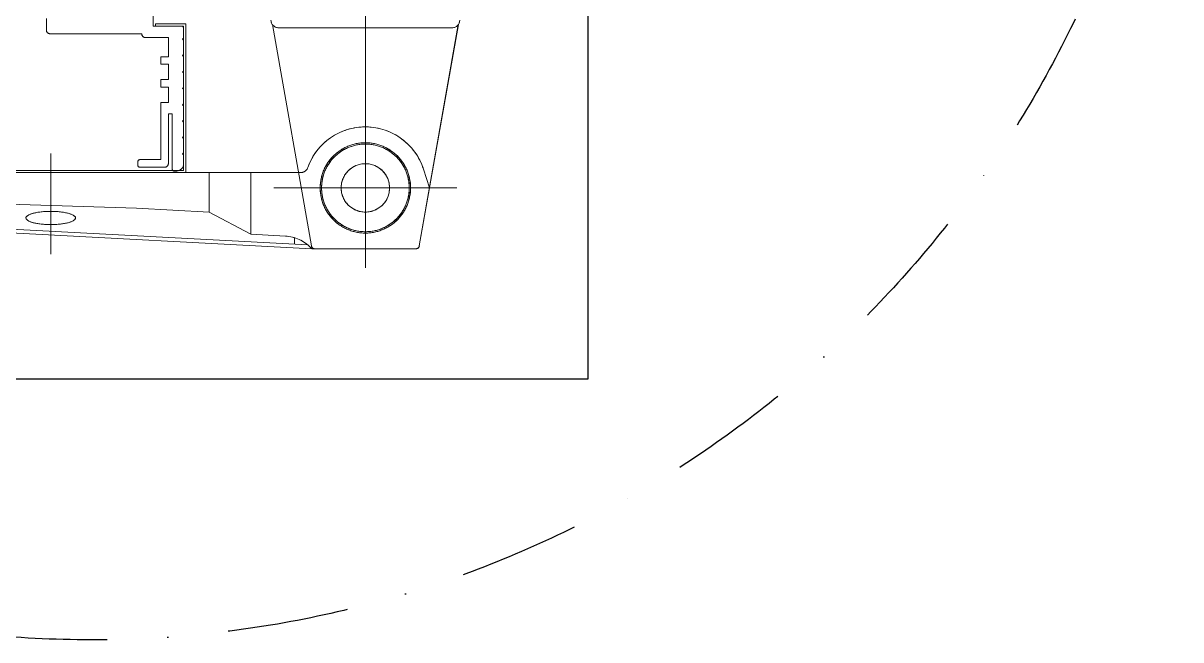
# Model space of a CAD drawing. Header units: millimetres. Extents: x 232323 to 272954, y -5343 to 8721.
# Drawn here: x 250734 to 251690, y -4591 to -4082 of the extents above; entities that cross this region are included whole.
import ezdxf
from ezdxf.xclip import XClip

# ---------------------------------------------------------------- set-up
doc = ezdxf.new("R2010")
doc.units = ezdxf.units.MM
doc.header["$MEASUREMENT"] = 0
doc.header["$XCLIPFRAME"] = 2
doc.linetypes.add('DASHDOTX2', pattern=[2, 1, -0.5, 0, -0.5])
doc.layers.get('0').update_dxf_attribs({"linetype": 'CONTINUOUS'})
for name, color, linetype, lineweight in [('A-MKXS-MAK2', 3, 'DASHDOTX2', 25), ('A-XXXX-FIN1', 255, 'CONTINUOUS', 18), ('A-XXXX-FIN2', 6, 'CONTINUOUS', 20)]:
    doc.layers.add(name, color=color, linetype=linetype, lineweight=lineweight)

# ---------------------------------------------------------------- blocks, each defined once
blk = doc.blocks.new('수동방열문_양개형')
at = {"layer": 'A-XXXX-FIN1'}
for p, q in [((-75.49, -117.6), (-75.49, -35.7)), ((-17.06, -51.03), (-17.06, -45.78)), ((-90.34, -111.48), (-101.08, -50.58)), ((-60.64, -111.48), (-49.9, -50.58)), ((-26.09, -50.4), (-26.09, -91.35)), ((-26.09, -50.4), (-26.09, -91.35)), ((-17.69, -50.4), (-26.09, -50.4)), ((-17.69, -50.4), (-17.69, -51.03)), ((12.34, -48.93), (12.34, -52.08)), ((-99.38, -51.45), (-51.6, -51.45)), ((-25.46, -51.03), (-25.46, -90.72)), ((-17.69, -51.03), (-25.46, -51.03)), ((-25.46, -54.34), (-25.46, -51.55)), ((-24.93, -51.03), (-17.06, -51.03)), ((-14.96, -54.18), (-21.26, -54.18)), ((-21.26, -54.18), (-21.26, -59.43)), ((11.29, -53.13), (-13.91, -53.13)), ((-25.14, -54.6), (-25.46, -54.34)), ((-25.46, -54.86), (-25.14, -54.6)), ((-25.46, -58.85), (-25.46, -54.86)), ((-25.14, -59.11), (-25.46, -58.85)), ((-25.46, -59.38), (-25.14, -59.11)), ((-25.46, -63.37), (-25.46, -59.38)), ((-21.26, -59.43), (-19.16, -59.43)), ((-19.16, -59.43), (-19.16, -61.53)), ((-25.14, -63.63), (-25.46, -63.37)), ((-25.46, -63.89), (-25.14, -63.63)), ((-19.16, -61.53), (-21.26, -61.53)), ((-21.26, -61.53), (-21.26, -65.73)), ((-25.46, -67.88), (-25.46, -63.89)), ((-21.26, -65.73), (-19.16, -65.73)), ((-19.16, -65.73), (-19.16, -67.83)), ((-25.14, -68.14), (-25.46, -67.88)), ((-25.46, -68.41), (-25.14, -68.14)), ((-25.46, -72.4), (-25.46, -68.41)), ((-19.16, -67.83), (-21.26, -67.83)), ((-21.26, -67.83), (-21.26, -72.03)), ((-25.14, -72.66), (-25.46, -72.4)), ((-25.46, -72.92), (-25.14, -72.66)), ((-25.46, -76.91), (-25.46, -72.92)), ((-21.26, -72.03), (-19.16, -72.03)), ((-19.16, -72.03), (-19.16, -87.78)), ((-21.26, -75.18), (-22.31, -75.18)), ((-22.31, -75.18), (-22.31, -90.4)), ((-21.26, -88.83), (-21.26, -75.18)), ((-25.14, -77.17), (-25.46, -76.91)), ((-25.46, -77.44), (-25.14, -77.17)), ((-25.46, -81.43), (-25.46, -77.44)), ((-25.14, -81.69), (-25.46, -81.43)), ((-25.46, -81.95), (-25.14, -81.69)), ((-25.46, -85.94), (-25.46, -81.95)), ((-25.14, -86.2), (-25.46, -85.94)), ((-25.46, -86.47), (-25.14, -86.2)), ((-25.46, -88.83), (-25.46, -86.47)), ((-19.16, -87.78), (-13.38, -87.78)), ((-12.86, -88.3), (-12.86, -89.35)), ((11.14, -86.1), (11.14, -113.8)), ((-91.47, -90.36), (-93.15, -95.55)), ((-57.67, -91.35), (-57.09, -91.35)), ((-57.09, -91.35), (166.01, -91.35)), ((-43.99, -91.35), (-43.99, -108.3)), ((-32.47, -91.35), (-32.47, -102.2)), ((-26.09, -91.35), (882.26, -91.35)), ((-25.46, -90.72), (881.63, -90.72)), ((-22.83, -90.93), (-23.36, -90.93)), ((-13.38, -89.88), (-20.21, -89.88)), ((-50.29, -95.55), (-100.69, -95.55)), ((-90.34, -111.48), (-93.15, -95.55)), ((-12.49, -101.15), (165.79, -95.37)), ((157.11, -100.83), (-60.79, -112.35)), ((157.61, -99.75), (-59.65, -111.24)), ((-32.47, -102.2), (-12.49, -101.15)), ((-32.47, -102.2), (-43.99, -108.3)), ((-53.46, -108.8), (-43.99, -108.3)), ((-55.94, -111.04), (-55.94, -109.23)), ((-89.31, -112.35), (-60.79, -112.35))]:
    blk.add_line(p, q, dxfattribs=at)
for radius in [12.44, 12.07, 6.67]:
    blk.add_circle((-75.49, -95.55), radius, dxfattribs=at)
for centre, radius, start, end in [((-99.38, -49.35), 2.1, 180, 270), ((-51.6, -49.35), 2.1, 270, 0), ((-24.93, -51.55), 0.525, 90, 180), ((-14.96, -53.13), 1.05, 270, 0), ((11.29, -52.08), 1.05, 270, 0), ((-75.49, -95.55), 16.8, 19.4712, 162.0227), ((-23.36, -88.83), 2.1, 180, 270), ((-20.21, -88.83), 1.05, 180, 270), ((-13.38, -88.3), 0.525, 0, 90), ((-57.67, -89.25), 2.1, 199.4712, 270), ((-22.83, -90.4), 0.525, 270, 0), ((-13.38, -89.35), 0.525, 270, 0), ((-89.31, -111.3), 1.05, 190, 270), ((-89.31, -111.3), 1.05, 190, 270), ((-61.67, -111.3), 1.05, 270, 350), ((-52.91, -119.29), 10.5, 93.0272, 136.2551), ((-61.25, -111.3), 1.05, 270, 316.2551)]:
    blk.add_arc(centre, radius, start, end, dxfattribs=at)
blk.add_ellipse((11.14, -103.84), major_axis=(-6.82, 0), ratio=0.267949, start_param=-1.570796, end_param=4.712389, dxfattribs=at)

msp = doc.modelspace()

# ---------------------------------------------------------------- linework, layer by layer
at = {"layer": 'A-MKXS-MAK2', "ltscale": 100}
msp.add_circle((250790.37, -3690.95), 900, dxfattribs=at)
at = {"layer": 'A-XXXX-FIN2'}
for p, q in [((251016.84, -4283.75), (251016.84, -4038.05)), ((250841.54, -4084.04), (250841.54, -4068.29)), ((250753.34, -4077.74), (250753.34, -4087.19)), ((250843.43, -4082.15), (250868.63, -4082.15)), ((250843.43, -4082.15), (250843.43, -4084.04)), ((250868.63, -4082.15), (250868.63, -4205)), ((250868.63, -4082.15), (250868.63, -4205)), ((250972.28, -4265.4), (250940.06, -4082.68)), ((251061.4, -4265.4), (251093.62, -4082.68)), ((250756.49, -4090.34), (250832.09, -4090.34)), ((250865.17, -4084.04), (250841.54, -4084.04)), ((250843.43, -4084.04), (250866.74, -4084.04)), ((250866.74, -4084.04), (250866.74, -4203.11)), ((250866.74, -4093.96), (250866.74, -4085.62)), ((251088.5, -4085.3), (250945.18, -4085.3)), ((250835.24, -4093.49), (250854.14, -4093.49)), ((250854.14, -4093.49), (250854.14, -4109.24)), ((250865.8, -4094.75), (250866.74, -4093.96)), ((250866.74, -4095.54), (250865.8, -4094.75)), ((250866.74, -4107.51), (250866.74, -4095.54)), ((250854.14, -4109.24), (250847.84, -4109.24)), ((250847.84, -4109.24), (250847.84, -4115.54)), ((250865.8, -4108.3), (250866.74, -4107.51)), ((250866.74, -4109.08), (250865.8, -4108.3)), ((250866.74, -4121.05), (250866.74, -4109.08)), ((250847.84, -4115.54), (250854.14, -4115.54)), ((250854.14, -4115.54), (250854.14, -4128.14)), ((250865.8, -4121.84), (250866.74, -4121.05)), ((250854.14, -4128.14), (250847.84, -4128.14)), ((250847.84, -4128.14), (250847.84, -4134.44)), ((250866.74, -4122.63), (250865.8, -4121.84)), ((250866.74, -4134.6), (250866.74, -4122.63)), ((250847.84, -4134.44), (250854.14, -4134.44)), ((250854.14, -4134.44), (250854.14, -4147.04)), ((250865.8, -4135.39), (250866.74, -4134.6)), ((250866.74, -4136.17), (250865.8, -4135.39)), ((250866.74, -4148.14), (250866.74, -4136.17)), ((250854.14, -4147.04), (250847.84, -4147.04)), ((250847.84, -4147.04), (250847.84, -4194.29)), ((250865.8, -4148.93), (250866.74, -4148.14)), ((250866.74, -4149.72), (250865.8, -4148.93)), ((250866.74, -4161.69), (250866.74, -4149.72)), ((250854.14, -4197.44), (250854.14, -4156.49)), ((250854.14, -4156.49), (250857.29, -4156.49)), ((250857.29, -4156.49), (250857.29, -4202.17)), ((250865.8, -4162.48), (250866.74, -4161.69)), ((250866.74, -4163.26), (250865.8, -4162.48)), ((250866.74, -4175.23), (250866.74, -4163.26)), ((250865.8, -4176.02), (250866.74, -4175.23)), ((250866.74, -4176.81), (250865.8, -4176.02)), ((250866.74, -4188.78), (250866.74, -4176.81)), ((250756.96, -4189.25), (250756.96, -4272.36)), ((250828.94, -4195.87), (250828.94, -4199.02)), ((250847.84, -4194.29), (250830.52, -4194.29)), ((250865.8, -4189.57), (250866.74, -4188.78)), ((250866.74, -4190.35), (250865.8, -4189.57)), ((250866.74, -4197.44), (250866.74, -4190.35)), ((250866.74, -4203.11), (250051.57, -4203.11)), ((250868.63, -4205), (250052.36, -4205)), ((250961.63, -4205), (250292.34, -4205)), ((250830.52, -4200.59), (250850.99, -4200.59)), ((250858.87, -4203.74), (250860.44, -4203.74)), ((250887.78, -4205), (250887.78, -4237.57)), ((250922.34, -4205), (250922.34, -4255.85)), ((250963.38, -4205), (250961.63, -4205)), ((251064.78, -4202.05), (251069.83, -4217.6)), ((250827.84, -4234.4), (250293, -4217.07)), ((250941.24, -4217.6), (251092.44, -4217.6)), ((251061.4, -4265.4), (251069.83, -4217.6)), ((250317.54, -4230.2), (250969.32, -4264.67)), ((250319.03, -4233.43), (250972.74, -4268)), ((250887.78, -4237.57), (250827.84, -4234.4)), ((250887.78, -4237.57), (250922.34, -4255.85)), ((250950.75, -4257.35), (250922.34, -4255.85)), ((250958.19, -4264.08), (250958.19, -4258.65)), ((251058.3, -4268), (250972.74, -4268))]:
    msp.add_line(p, q, dxfattribs=at)
for radius in [37.33, 36.22, 20]:
    msp.add_circle((251016.84, -4217.6), radius, dxfattribs=at)
for centre, radius, start, end in [((250945.18, -4079), 6.3, 180, 270), ((251088.5, -4079), 6.3, 270, 0), ((250756.49, -4087.19), 3.15, 180, 270), ((250835.24, -4090.34), 3.15, 180, 270), ((250865.17, -4085.62), 1.57, 0, 90), ((251016.84, -4217.6), 50.4, 17.9773, 160.52878), ((250830.52, -4195.87), 1.57, 90, 180), ((250850.99, -4197.44), 3.15, 270, 0), ((250860.44, -4197.44), 6.3, 270, 0), ((250830.52, -4199.02), 1.57, 180, 270), ((250858.87, -4202.17), 1.57, 180, 270), ((250963.38, -4198.7), 6.3, 270, 340.52878), ((250949.09, -4288.81), 31.5, 43.74485, 86.97275), ((250974.12, -4264.85), 3.15, 223.74485, 270), ((250975.38, -4264.85), 3.15, 190, 270), ((251058.3, -4264.85), 3.15, 270, 350), ((251058.3, -4264.85), 3.15, 270, 350)]:
    msp.add_arc(centre, radius, start, end, dxfattribs=at)
at = {"layer": 'A-XXXX-FIN2', "extrusion": (0, 0, -1)}
msp.add_ellipse((250756.96, -4242.46), major_axis=(20.47, 0), ratio=0.267949, start_param=-1.570796, end_param=4.712389, dxfattribs=at)

# ---------------------------------------------------------------- block references
ref = msp.add_blockref('수동방열문_양개형', (250790.37, -3930.95), dxfattribs=dict(xscale=-3, yscale=3, zscale=3))
XClip(ref).set_block_clipping_path([(-136.8496269848, 177.6045027459), (358.4285650169, 177.6045027459), (222.2651450984, -148.1365176278), (-136.8496269848, -148.1365176278)])

doc.saveas('drawing.dxf')
